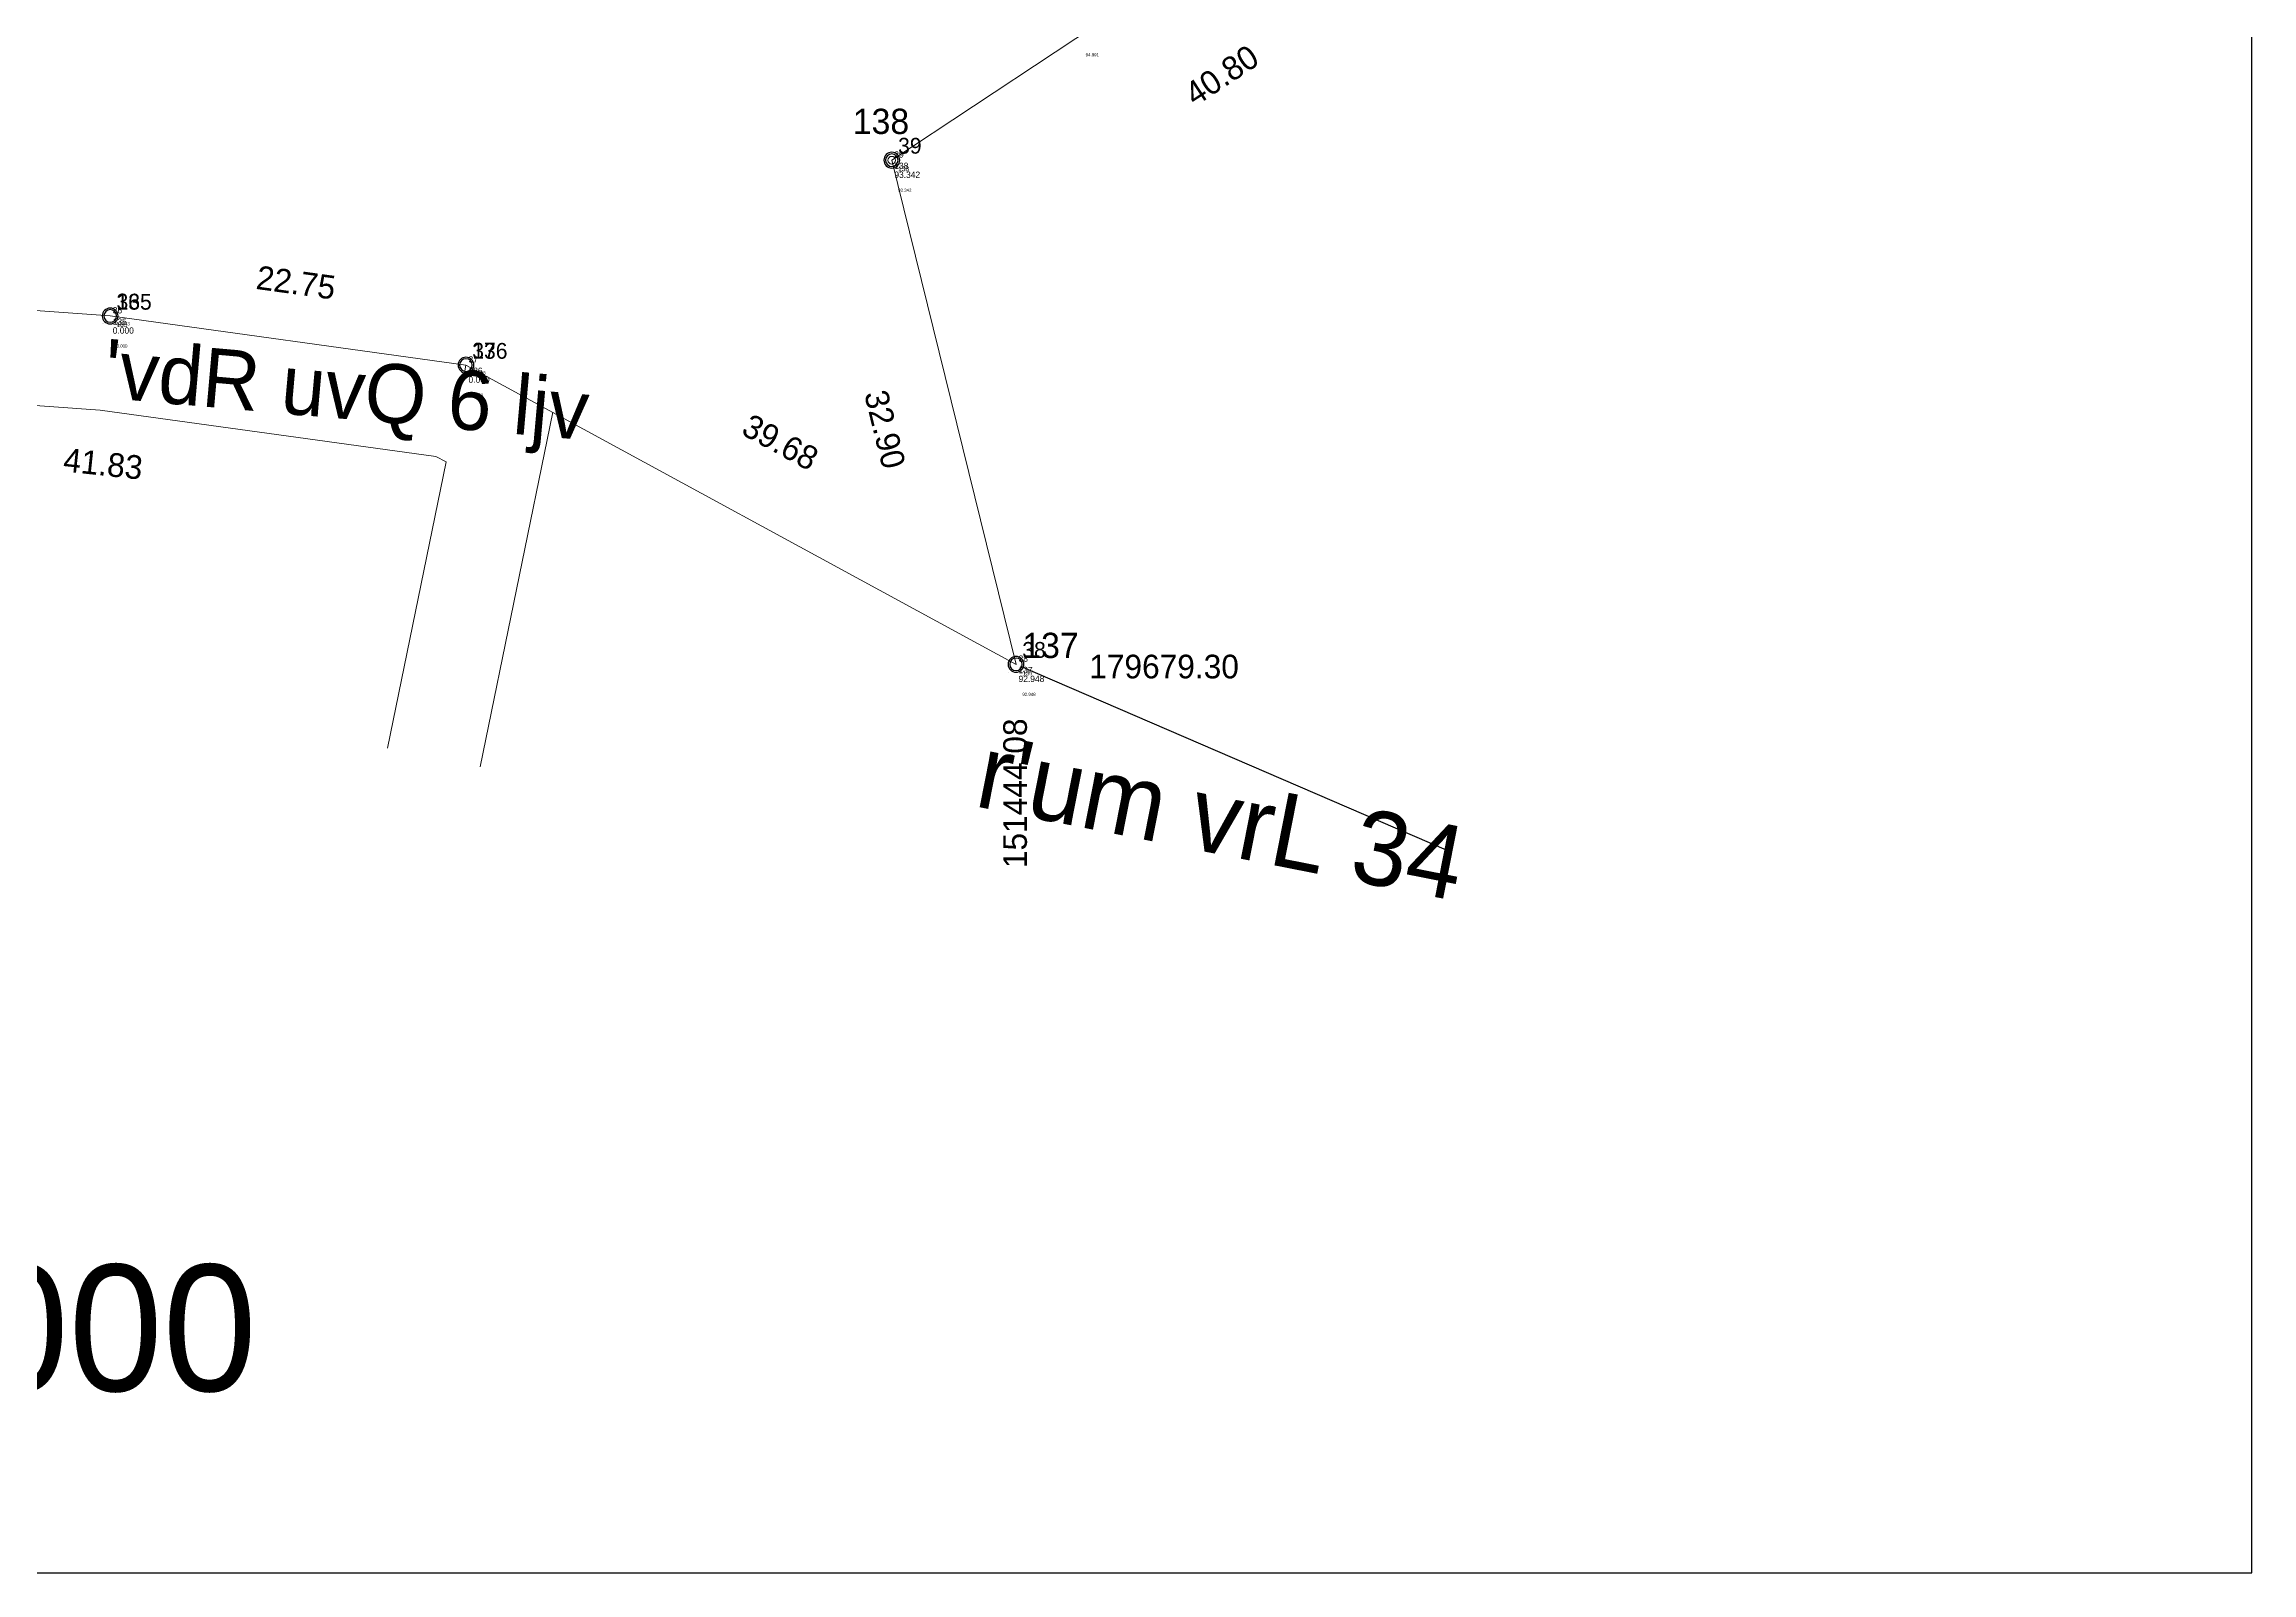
# Model space of a CAD drawing. Header units: metres. Extents: x 151242 to 151572, y 179622 to 180002.
# Drawn here: x 151382.5 to 151522.4, y 179621.7 to 179718.6 of the extents above; entities that cross this region are included whole.
import ezdxf

# ---------------------------------------------------------------- set-up
doc = ezdxf.new("R2010")
doc.units = ezdxf.units.M
doc.layers.get('0').update_dxf_attribs({"linetype": 'CONTINUOUS'})
for name, color, linetype in [('135', 7, 'CONTINUOUS'), ('136', 7, 'CONTINUOUS'), ('137', 7, 'CONTINUOUS'), ('138', 7, 'CONTINUOUS'), ('DIM', 12, 'CONTINUOUS'), ('DIM6', 2, 'CONTINUOUS'), ('DOOR', 6, 'CONTINUOUS'), ('FRAME', 7, 'CONTINUOUS'), ('Layer1', 4, 'CONTINUOUS'), ('LINE', 3, 'CONTINUOUS'), ('Point_Codes', 7, 'CONTINUOUS'), ('Point_Elevations', 7, 'CONTINUOUS'), ('Point_Names', 7, 'CONTINUOUS')]:
    doc.layers.add(name, color=color, linetype=linetype)
doc.styles.add('F1', font='f1.shx', dxfattribs={"height": 0.5})
doc.styles.add('MONOTEXT', font='txt')

# ---------------------------------------------------------------- blocks, each defined once
blk = doc.blocks.new('CIRCLE', base_point=(100, 100))
at = {"color": 0}
for start, end in [(90, 270), (270, 90)]:
    blk.add_arc((100, 100), 100, start, end, dxfattribs=at)
at = {"flags": 1}
for tag in ['NAME', 'FEATURE_CODE']:
    blk.add_attdef(tag, (0, 0), '', height=1, dxfattribs=at)

msp = doc.modelspace()

# ---------------------------------------------------------------- linework, layer by layer
at = {"color": 7}
for centre, start, end in [((151436.21, 179711.24, 93.34), 90, 270), ((151436.21, 179711.24, 93.34), 270, 90), ((151386.69, 179701.37, 91.84), 90, 270), ((151386.69, 179701.37, 91.84), 270, 90), ((151409.23, 179698.26, 92.4), 90, 270), ((151409.23, 179698.26, 92.4), 270, 90), ((151444.08, 179679.3, 92.95), 90, 270), ((151444.08, 179679.3, 92.95), 270, 90)]:
    msp.add_arc(centre, 0.5, start, end, dxfattribs=at)
at = {"layer": 'DIM', "color": 7, "lineweight": 0}
for p, q in [((151470.24, 179733.76), (151436.21, 179711.24)), ((151436.21, 179711.24), (151444.08, 179679.3)), ((151386.69, 179701.37), (151366.89, 179702.82)), ((151409.23, 179698.26), (151386.69, 179701.37)), ((151444.08, 179679.3), (151409.23, 179698.26))]:
    msp.add_line(p, q, dxfattribs=at)
at = {"layer": 'DOOR', "color": 7, "lineweight": 0}
msp.add_circle((151436.21, 179711.24, 93.34), 0.242, dxfattribs=at)
at = {"layer": 'FRAME', "color": 7}
msp.add_line((151471.36, 179667.53), (151444.39, 179679.17), dxfattribs=at)
at = {"layer": 'Layer1', "color": 7, "linetype": 'Continuous'}
for p, q in [((151522.38, 179621.74), (151522.38, 180001.74)), ((151242.38, 179621.74), (151522.38, 179621.74))]:
    msp.add_line(p, q, dxfattribs=at)
at = {"layer": 'LINE', "color": 7, "lineweight": 0}
for p, q in [((151409.23, 179698.26), (151409.13, 179697.77)), ((151386.06, 179695.4), (151365.73, 179696.89)), ((151407.32, 179692.47), (151386.06, 179695.4)), ((151414.74, 179695.27), (151410.13, 179672.8)), ((151407.97, 179692.12), (151404.25, 179674)), ((151407.97, 179692.12), (151407.32, 179692.47))]:
    msp.add_line(p, q, dxfattribs=at)

# ---------------------------------------------------------------- block references
at = {"layer": '135', "color": 7}
ref = msp.add_blockref('CIRCLE', (151386.69, 179701.37), dxfattribs=dict(at, xscale=0.003999999986262992, yscale=0.003999999986262992, zscale=0.003999999986262992))
ref.add_attrib('NAME', '36', (151386.85, 179701.53), dxfattribs={"layer": '0', "height": 0.4})
ref.add_attrib('FEATURE_CODE', '135', (151386.85, 179700.81), dxfattribs={"layer": '0', "height": 0.4})
ref.add_attrib('ELEVATION', '0.000', (151386.85, 179700.25), dxfattribs={"layer": '0', "height": 0.4})
at = {"layer": '136', "color": 7}
ref = msp.add_blockref('CIRCLE', (151409.23, 179698.26), dxfattribs=dict(at, xscale=0.003999999986262992, yscale=0.003999999986262992, zscale=0.003999999986262992))
ref.add_attrib('NAME', '37', (151409.39, 179698.42), dxfattribs={"layer": '0', "height": 0.4})
ref.add_attrib('FEATURE_CODE', '136', (151409.39, 179697.7), dxfattribs={"layer": '0', "height": 0.4})
ref.add_attrib('ELEVATION', '0.000', (151409.39, 179697.14), dxfattribs={"layer": '0', "height": 0.4})
at = {"layer": '137', "color": 7}
ref = msp.add_blockref('CIRCLE', (151444.08, 179679.3, 92.95), dxfattribs=dict(at, xscale=0.003999999986262992, yscale=0.003999999986262992, zscale=0.003999999986262992))
ref.add_attrib('NAME', '38', (151444.24, 179679.46, 92.95), dxfattribs={"layer": '0', "height": 0.4})
ref.add_attrib('FEATURE_CODE', '137', (151444.24, 179678.74, 92.95), dxfattribs={"layer": '0', "height": 0.4})
ref.add_attrib('ELEVATION', '92.948', (151444.24, 179678.18, 92.95), dxfattribs={"layer": '0', "height": 0.4})
at = {"layer": '138', "color": 7}
ref = msp.add_blockref('CIRCLE', (151436.21, 179711.24, 93.34), dxfattribs=dict(at, xscale=0.003999999986262992, yscale=0.003999999986262992, zscale=0.003999999986262992))
ref.add_attrib('NAME', '39', (151436.37, 179711.4, 93.34), dxfattribs={"layer": '0', "height": 0.4})
ref.add_attrib('FEATURE_CODE', '138', (151436.37, 179710.68, 93.34), dxfattribs={"layer": '0', "height": 0.4})
ref.add_attrib('ELEVATION', '93.342', (151436.37, 179710.12, 93.34), dxfattribs={"layer": '0', "height": 0.4})

# ---------------------------------------------------------------- texts
at = {"color": 7, "ltscale": 0.2}
msp.add_text('SC 1-1000', height=8.008, dxfattribs=at).set_placement((151344.78, 179633.26))
at = {"color": 7, "flags": 1}
for tag, p in [('NAME', (151435.71, 179710.74, 93.34)), ('FEATURE_CODE', (151435.71, 179710.74, 93.34)), ('NAME', (151386.19, 179700.87, 91.84)), ('FEATURE_CODE', (151386.19, 179700.87, 91.84)), ('NAME', (151408.73, 179697.76, 92.4)), ('FEATURE_CODE', (151408.73, 179697.76, 92.4)), ('NAME', (151443.58, 179678.8, 92.95)), ('FEATURE_CODE', (151443.58, 179678.8, 92.95))]:
    msp.add_attdef(tag, p, '', height=0.005, dxfattribs=at)
at = {"layer": 'DIM6', "color": 7, "lineweight": 0, "char_height": 1.5, "attachment_point": 5}
for s, insert, rotation in [('\\A1;40.80', (151457.11, 179716.62), 33.4968), ('\\A1;22.75', (151398.46, 179703.48), 352.1564), ('\\A1;32.90', (151435.77, 179694.19), 283.8483), ('\\A1;39.68', (151429.15, 179693.37), 331.4491), ('\\A1;41.83', (151386.24, 179692), 353.9365), ('\\A1;151444.08', (151444.03, 179671.13), 90)]:
    msp.add_mtext(s, dxfattribs=dict(at, insert=insert, rotation=rotation))
at = {"layer": 'DIM6', "color": 7, "lineweight": 0, "insert": (151453.46, 179679.15), "char_height": 1.5, "attachment_point": 5}
msp.add_mtext('\\A1;179679.30', dxfattribs=at)
at = {"layer": 'FRAME', "color": 7, "style": 'F1'}
for s, height, rotation, p in [("'vdR uvQ 6 ljv", 3.75, 354.9673, (151386.17, 179696.2, 100.92)), ("r'um vrL 34", 4.6875, 348.85, (151441.35, 179670.33))]:
    msp.add_text(s, height=height, rotation=rotation, dxfattribs=at).set_placement(p)
at = {"layer": 'Point_Codes', "color": 7, "char_height": 0.3, "attachment_point": 1, "style": 'MONOTEXT'}
for s, insert in [('138', (151436.61, 179710.84, 93.34)), ('135', (151387.09, 179700.97)), ('136', (151409.63, 179697.86)), ('137', (151444.48, 179678.9, 92.95))]:
    msp.add_mtext(s, dxfattribs=dict(at, insert=insert))
at = {"layer": 'Point_Elevations', "color": 7, "style": 'MONOTEXT'}
for s, p in [('91.843', (151387.09, 179700.77, 91.84)), ('92.398', (151409.63, 179697.66, 92.4))]:
    msp.add_text(s, height=0.2, dxfattribs=at).set_placement(p)
at = {"layer": 'Point_Elevations', "color": 7, "char_height": 0.2, "attachment_point": 1, "style": 'MONOTEXT'}
for s, insert in [('94.891', (151448.49, 179718.02, 94.89)), ('93.342', (151436.61, 179709.44, 93.34)), ('0.000', (151387.09, 179699.57)), ('0.000', (151409.63, 179696.46)), ('92.948', (151444.48, 179677.5, 92.95))]:
    msp.add_mtext(s, dxfattribs=dict(at, insert=insert))
at = {"layer": 'Point_Names', "color": 7, "style": 'MONOTEXT'}
for s, height, p in [('138', 1.6, (151433.74, 179712.9, 93.34)), ('135', 1, (151387.09, 179701.77, 91.84)), ('136', 1, (151409.63, 179698.66, 92.4)), ('137', 1.6, (151444.48, 179679.7, 92.95))]:
    msp.add_text(s, height=height, dxfattribs=at).set_placement(p)
at = {"layer": 'Point_Names', "color": 7, "char_height": 1, "width": 1, "attachment_point": 7, "style": 'MONOTEXT'}
for s, insert in [('39', (151436.61, 179711.64, 93.34)), ('36', (151387.09, 179701.77)), ('37', (151409.63, 179698.66)), ('38', (151444.48, 179679.7, 92.95))]:
    msp.add_mtext(s, dxfattribs=dict(at, insert=insert))

doc.saveas('drawing.dxf')
